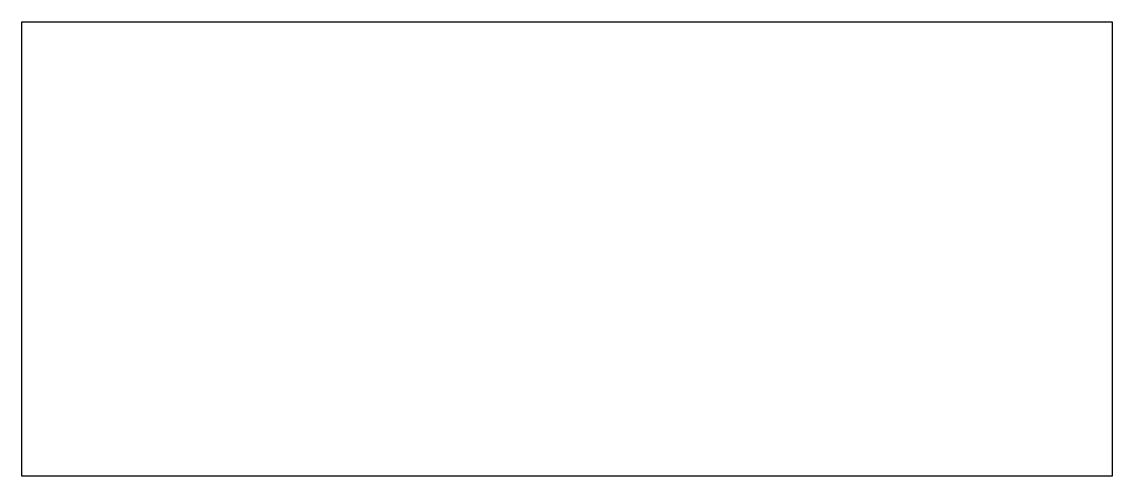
# Model space of a CAD drawing. Header units: metres. Extents: x 0 to 9.6, y 0 to 4.
import ezdxf

# ---------------------------------------------------------------- set-up
doc = ezdxf.new("R2010")
doc.units = ezdxf.units.M
doc.layers.add('PERIMETER', color=1, linetype='Continuous')

msp = doc.modelspace()

# ---------------------------------------------------------------- linework, layer by layer
at = {"layer": 'PERIMETER'}
msp.add_lwpolyline([(0, 4), (9.6, 4), (9.6, 0), (0, 0), (0, 4)], dxfattribs=at)

doc.saveas('drawing.dxf')
